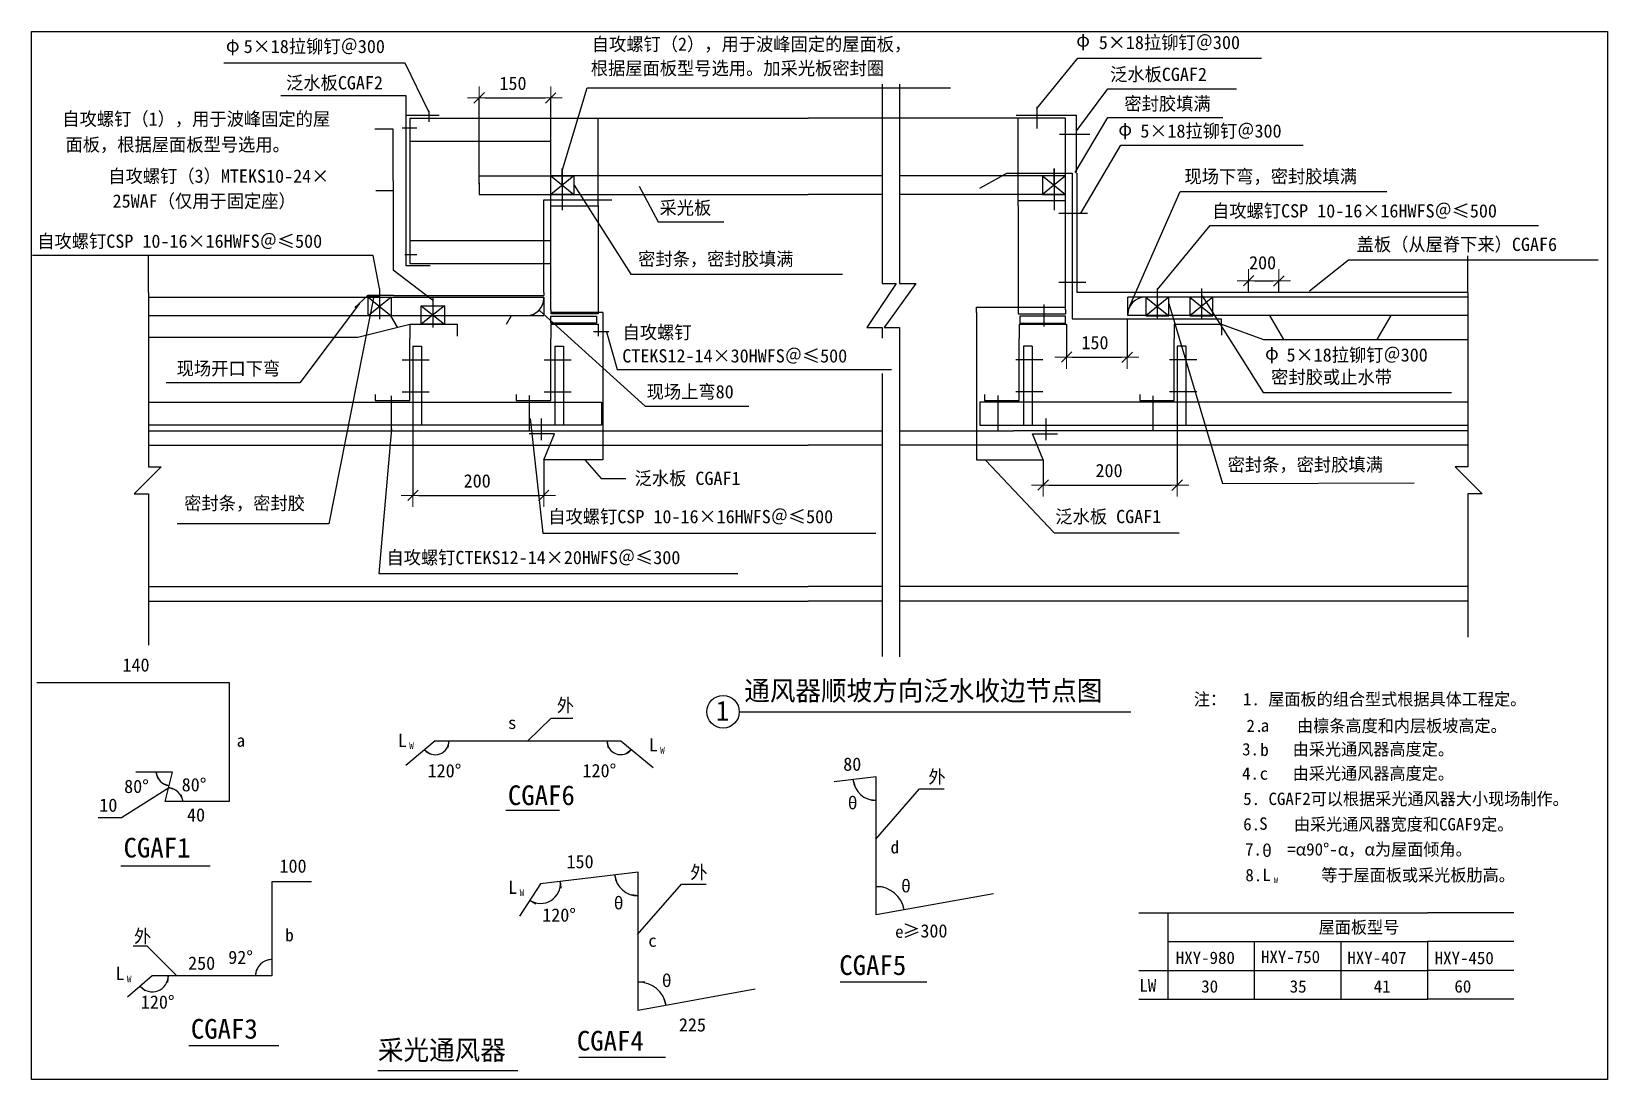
# Model space of a CAD drawing. Header units: metres. Extents: x 984 to 28297, y 672 to 18841.
import ezdxf

# ---------------------------------------------------------------- set-up
doc = ezdxf.new("R2010")
doc.units = ezdxf.units.M
for name, color, linetype in [('LAYER2', 51, 'Continuous'), ('Q', 4, 'Continuous'), ('轮廓线', 131, 'Continuous')]:
    doc.layers.add(name, color=color, linetype=linetype)

# ---------------------------------------------------------------- blocks, each defined once
blk = doc.blocks.new('JZF')
at = {"lineweight": 15}
for p, q in [((-2, 0), (2, 0)), ((0, 2), (0, -2))]:
    blk.add_line(p, q, dxfattribs=at)
at = {"color": 3}
blk.add_lwpolyline([(-0.92, -0.92), (0.89, 0.88)], dxfattribs=at)

msp = doc.modelspace()

# ---------------------------------------------------------------- hatches: boundary and pattern name
at = {"layer": 'LAYER2'}
h = msp.add_hatch(dxfattribs=at)
h.set_pattern_fill('SOLID')
h.paths.add_polyline_path([(7015.96, 14236.69), (7015.96, 14261.69), (6812.46, 14261.69), (6784.57, 14236.69)])
at = {"layer": '轮廓线'}
h = msp.add_hatch(dxfattribs=at)
h.set_pattern_fill('HEX', scale=400)
h.paths.add_polyline_path([(7540.46, 13766.69), (7738.96, 13766.69), (7738.96, 13916.69), (7215.96, 13916.69), (7215.96, 13914.19), (6815.96, 13914.19), (6815.96, 13916.69), (3009.96, 13916.69), (3009.96, 13542.69), (6637.46, 13542.69)])
h.paths.add_polyline_path([(9835.96, 13916.69), (9564.96, 13916.69), (8138.96, 13916.69), (8138.96, 13766.69), (9835.96, 13766.69)])
h = msp.add_hatch(dxfattribs=at)
h.set_pattern_fill('HEX', scale=400)
h.paths.add_polyline_path([(25877.96, 13916.69), (21458.46, 13916.69), (21458.46, 13914.19), (21258.46, 13914.19), (21258.46, 13858.69), (21601.96, 13858.69), (21601.96, 13766.69), (21609.46, 13766.69), (22337.46, 13501.69), (25877.96, 13501.69)])
h.paths.add_polyline_path([(21601.96, 13858.69), (20928.46, 13858.69), (20928.46, 13766.69), (21601.96, 13766.69)])
h.paths.add_polyline_path([(21258.46, 13914.19), (21058.46, 13914.19), (21058.46, 13916.69), (20928.46, 13916.69), (20928.46, 13858.69), (21258.46, 13858.69)])

# ---------------------------------------------------------------- linework, layer by layer
msp.add_lwpolyline([(983.99, 18841.31), (28297.16, 18841.31), (28297.16, 671.5), (983.99, 671.5)], close=True)
for points in [[(7793.26, 6385.95), (7891, 6319.46)], [(8218.99, 6540.96), (8196.56, 6424.9)], [(10960.82, 6544.96), (10972.15, 6427.3)], [(11382.4, 6390.95), (11288.75, 6318.83)], [(3140.13, 6002.66), (3173.88, 5889.38)], [(3362.59, 5763.85), (3251.23, 5803.51)], [(15218.16, 5874.15), (15251.91, 5760.86)], [(3359.34, 5732.23), (3473.18, 5700.38)], [(3609.61, 5490.71), (3578.42, 5604.73)], [(15627.59, 5508.18), (15510.3, 5522.94)], [(10147.47, 4107.85), (10158.38, 3990.14)], [(11089.51, 4219.82), (11123.27, 4106.54)], [(11501, 3853.09), (11384.71, 3874.25)], [(15623.51, 4016.09), (15741.56, 4010.05)], [(9620.08, 3779), (9721.52, 3718.32)], [(16109.03, 3611.55), (16080.77, 3726.33)], [(5153.1, 2755.46), (5038.51, 2726.44)], [(3354.11, 2473.42), (3341.46, 2355.89)], [(4865.9, 2469.49), (4887.15, 2585.77)], [(2865.61, 2288.39), (2956.5, 2212.81)], [(11493.07, 2362.07), (11611.28, 2362.59)], [(11984.53, 1953.9), (11946.47, 2065.81)]]:
    msp.add_lwpolyline(points)
at = {"layer": 'LAYER2'}
for p, q in [((18409.46, 17507.19), (19117.46, 18378.56)), ((19117.46, 18378.56), (22300.4, 18378.56)), ((7458.46, 18292.31), (4317.06, 18292.31)), ((7871.46, 17450.69), (7458.46, 18292.31)), ((10181.96, 16427.19), (10614.8, 17865.7)), ((10614.8, 17865.7), (16910.06, 17865.7)), ((15724.96, 17925.64), (15724.96, 14471.69)), ((16024.96, 17927.93), (16024.96, 14471.69)), ((19100.46, 17126.69), (19636.46, 17845.19)), ((19636.46, 17845.19), (21867.19, 17845.19)), ((7477.93, 17723.46), (5305.33, 17723.46)), ((7479.46, 17006.69), (7477.93, 17723.46)), ((7540.46, 17340.69), (7540.46, 14816.69)), ((7540.46, 17340.69), (14443.96, 17340.69)), ((8740.46, 16193.73), (8740.46, 17337.69)), ((18904.46, 17340.69), (14443.96, 17340.69)), ((19072.46, 16394.19), (19636.46, 17352.19)), ((19636.46, 17352.19), (21632.67, 17352.19)), ((7249.46, 17149.02), (6935.91, 17149.02)), ((7249.46, 16251.69), (7249.46, 17149.02)), ((7540.46, 16940.69), (9983.46, 16940.69)), ((19170.96, 15690.19), (19861.96, 16873.19)), ((19861.96, 16873.19), (23025.56, 16873.19)), ((19084.96, 16412.19), (19084.96, 16384.19)), ((7249.46, 16251.69), (7249.46, 14702.8)), ((8740.46, 16340.69), (9983.46, 16340.69)), ((8740.46, 16216.69), (8740.46, 16016.69)), ((14443.96, 16340.69), (9981.46, 16336.69)), ((10386.46, 16176.69), (11373.46, 14634.09)), ((11515.96, 16160.69), (11842.91, 15542.72)), ((15724.96, 16340.69), (14443.96, 16340.69)), ((18904.46, 16340.69), (16024.96, 16340.69)), ((7249.46, 16080.29), (6950.46, 16080.29)), ((8740.46, 16016.69), (14443.96, 16016.69)), ((15724.96, 16016.69), (14443.96, 16016.69)), ((18906.46, 16016.69), (16024.96, 16016.69)), ((20017.46, 14084.19), (20891.66, 16069.48)), ((20891.66, 16069.48), (24472.23, 16069.48)), ((9983.46, 15816.69), (10803.46, 15816.69)), ((11842.91, 15542.72), (12984.77, 15543.78)), ((20496.96, 14365.69), (21413.46, 15478.87)), ((21413.46, 15478.87), (27104.26, 15478.87)), ((7540.46, 15216.69), (9983.46, 15216.69)), ((6905.31, 14959.04), (1000.52, 14959.04)), ((7015.96, 14382.99), (6905.31, 14959.04)), ((7540.46, 14816.69), (9983.46, 14816.69)), ((23131.86, 14347.19), (23808.34, 14880.13)), ((23808.34, 14880.13), (28137.33, 14880.13)), ((7934.96, 14185.19), (7249.46, 14702.8)), ((11373.46, 14634.09), (15036.99, 14633.59)), ((22077.96, 14347.82), (22077.96, 14519.44)), ((22177.96, 14518.19), (22501.96, 14518.19)), ((22601.96, 14324.32), (22601.96, 14519.44)), ((3009.96, 14236.69), (9864.96, 14236.69)), ((6913.96, 14250.69), (6136.12, 10306.17)), ((9864.96, 14236.69), (9864.96, 13916.69)), ((9864.96, 14236.69), (9864.96, 14216.69)), ((15971.46, 14471.69), (15458.46, 13708.19)), ((15724.96, 14471.69), (15971.46, 14471.69)), ((16311.46, 14471.69), (15760.46, 13708.19)), ((16024.96, 14471.69), (16311.46, 14471.69)), ((20284.96, 14236.69), (19984.96, 14236.69)), ((19984.96, 13916.69), (19984.96, 14236.69)), ((25877.96, 14236.69), (20284.96, 14236.69)), ((21275.46, 14260.69), (22327.54, 12580.22)), ((6669.46, 14122.69), (5636.97, 12749.04)), ((9789.46, 14002.19), (11617.57, 12348.26)), ((19984.96, 13936.69), (19984.96, 13916.69)), ((20694.46, 14126.19), (21624.96, 11004.73)), ((3009.96, 13916.69), (9564.96, 13916.69)), ((9564.96, 13916.69), (9864.96, 13916.69)), ((9985.96, 13907.19), (10775.96, 13907.19)), ((9985.96, 13782.19), (9985.96, 13907.19)), ((10775.96, 13782.19), (9985.96, 13782.19)), ((10775.96, 13907.19), (10775.96, 13782.19)), ((15458.46, 13708.19), (15724.96, 13708.19)), ((15724.96, 13708.19), (15724.96, 13523.7)), ((15760.46, 13708.19), (16024.96, 13708.19)), ((16024.96, 13708.19), (16024.96, 8002.29)), ((18901.96, 13907.19), (18111.96, 13907.19)), ((18111.96, 13907.19), (18111.96, 13782.19)), ((18111.96, 13782.19), (18901.96, 13782.19)), ((18901.96, 13782.19), (18901.96, 13907.19)), ((20284.96, 13916.69), (19984.96, 13916.69)), ((25877.96, 13916.69), (20284.96, 13916.69)), ((10946.46, 13632.19), (11134.46, 12980.85)), ((11134.46, 12980.85), (15886.99, 12980.85)), ((15724.96, 12911.95), (15724.96, 8006.98)), ((5636.97, 12749.04), (3315.4, 12749.31)), ((22327.54, 12580.22), (25592.26, 12580.19)), ((3009.96, 12416.69), (10783.96, 12416.69)), ((10783.96, 12416.69), (10862.46, 12416.69)), ((10862.46, 12416.69), (10862.46, 12016.69)), ((11617.57, 12348.26), (13415.74, 12348.26)), ((17416.96, 12416.69), (17416.96, 12016.69)), ((25877.96, 12416.69), (17416.96, 12416.69)), ((18103.96, 12416.69), (18025.46, 12416.69)), ((9624.96, 12131.69), (9847.37, 10141.59)), ((10862.46, 12016.69), (3009.96, 12016.69)), ((3009.96, 11916.69), (10883.46, 11916.69)), ((7221.46, 11949.69), (7003.96, 9444.4)), ((10883.46, 11916.69), (15724.96, 11916.69)), ((16024.96, 11916.69), (18004.46, 11916.69)), ((17416.96, 12016.69), (25877.96, 12016.69)), ((25877.96, 11916.69), (18004.46, 11916.69)), ((3009.96, 11666.69), (14443.96, 11666.69)), ((15724.96, 11666.69), (14443.96, 11666.69)), ((25877.96, 11666.69), (16024.96, 11666.69)), ((10570.96, 11417.69), (10854.46, 11089.19)), ((17515.46, 11409.69), (18708.49, 10152.24)), ((10854.46, 11089.19), (11285.96, 11089.19)), ((21624.96, 11004.73), (24949.51, 11017.58)), ((6136.12, 10306.17), (3506.7, 10305.36)), ((9847.37, 10141.59), (15619.78, 10141.59)), ((18708.49, 10152.24), (20876.62, 10152.24)), ((7003.96, 9444.4), (13225.59, 9444.4)), ((3009.96, 9216.69), (14443.96, 9216.69)), ((15724.96, 9216.69), (14443.96, 9216.69)), ((25877.96, 9216.69), (16024.96, 9216.69)), ((3009.96, 8966.69), (14443.96, 8966.69)), ((15724.96, 8966.69), (14443.96, 8966.69)), ((25877.96, 8966.69), (16024.96, 8966.69)), ((1076.48, 7554.03), (4409.48, 7554.03)), ((4409.48, 7554.03), (4409.48, 5493.03)), ((9587.13, 6541.19), (9987.96, 6936.19)), ((9987.96, 6936.19), (10367.46, 6936.19)), ((13254.81, 7044.19), (20037.84, 7044.19)), ((7978.96, 6541.19), (7472.46, 6114.69)), ((7978.96, 6541.19), (11195.29, 6541.19)), ((11195.29, 6541.19), (11759.46, 6082.69)), ((3425.48, 6000.53), (2790.48, 6000.53)), ((3298.48, 5493.03), (3425.48, 6000.53)), ((15624.96, 5918.19), (14893.46, 5833.02)), ((15624.96, 3524.69), (15624.96, 5918.19)), ((3358.98, 5725.03), (2543.98, 5207.03)), ((4409.48, 5493.03), (3298.48, 5493.03)), ((15614.96, 4840.69), (16373.96, 5709.69)), ((16373.96, 5709.69), (16801.46, 5709.69)), ((2543.98, 5207.03), (2136.48, 5207.03)), ((9205.46, 5338.69), (10131.96, 5338.69)), ((2530.9, 4374.07), (4079.93, 4374.07)), ((5150.48, 4098.53), (5150.48, 2470.53)), ((5835.48, 4098.53), (5150.48, 4098.53)), ((11498.96, 4263.69), (9806.96, 4066.69)), ((11498.96, 1870.19), (11498.96, 4263.69)), ((9806.96, 4066.69), (9440.46, 3503.69)), ((11488.96, 3186.19), (12247.96, 4055.19)), ((12247.96, 4055.19), (12675.46, 4055.19)), ((17654.46, 3890.69), (15624.96, 3524.69)), ((20175.3, 3562.25), (23675.3, 3562.25)), ((20675.3, 3562.25), (20675.3, 2062.25)), ((23675.3, 3562.25), (25175.3, 3562.25)), ((26675.3, 3562.25), (25175.3, 3562.25)), ((20675.3, 3062.25), (23675.3, 3062.25)), ((22175.3, 3062.25), (22175.3, 2062.25)), ((23675.3, 3062.25), (25175.3, 3062.25)), ((23675.3, 3062.25), (23675.3, 2062.25)), ((23675.3, 3062.25), (23675.3, 2062.25)), ((25175.3, 3062.25), (25175.3, 2062.25)), ((25175.3, 3062.25), (25175.3, 2062.25)), ((26675.3, 3062.25), (25175.3, 3062.25)), ((2990.98, 2982.03), (2745.48, 2982.03)), ((3503.98, 2469.53), (2990.98, 2982.03)), ((3075.48, 2470.53), (2649.48, 2100.53)), ((5150.48, 2470.53), (3075.48, 2470.53)), ((20175.3, 2562.25), (23675.3, 2562.25)), ((23675.3, 2562.25), (25175.3, 2562.25)), ((26675.3, 2562.25), (25175.3, 2562.25)), ((13528.46, 2236.19), (11498.96, 1870.19)), ((14996.81, 2365.38), (16502.66, 2365.38)), ((20175.3, 2062.25), (23675.3, 2062.25)), ((23675.3, 2062.25), (25175.3, 2062.25)), ((26675.3, 2062.25), (25175.3, 2062.25)), ((3710.87, 1263.07), (5272.73, 1263.07)), ((6983.31, 826.07), (9409.55, 826.07)), ((10469.84, 1059.59), (11971.42, 1059.59))]:
    msp.add_line(p, q, dxfattribs=at)
msp.add_circle((12969.36, 7047.15), 281.61, dxfattribs=at)
for centre, radius, start, end in [((9564.96, 14216.69), 300, 270, 0), ((20284.96, 13936.69), 300, 90, 180), ((7978.96, 6541.19), 239.15, 220.1, 0), ((11195.29, 6541.19), 237.24, 180, 320.9), ((3410.81, 6031.1), 269.9, 186.5, 260.35), ((15624.96, 5918.19), 409.88, 186.64, 270), ((3318.52, 5437.03), 298.47, 10.81, 81.82), ((9806.96, 4066.69), 342.61, 236.94, 6.64), ((11498.96, 4263.69), 409.88, 186.64, 270), ((15624.96, 3524.69), 492.72, 10.22, 90), ((5150.48, 2470.53), 282.65, 90, 180), ((3075.48, 2470.53), 278.12, 220.98, 0), ((11498.96, 1870.19), 492.72, 10.22, 90)]:
    msp.add_arc(centre, radius, start, end, dxfattribs=at)
at = {"layer": '轮廓线'}
for p, q in [((8740.46, 16279.32), (8740.46, 17690.94)), ((8840.46, 17689.69), (9883.46, 17689.69)), ((9983.46, 17341.32), (9983.46, 17690.94)), ((18409.96, 17536.69), (18409.96, 17158.69)), ((7476.61, 14777.69), (7477.73, 17392.19)), ((7477.73, 17392.19), (8050.96, 17392.19)), ((7872.46, 17465.69), (7872.46, 17276.69)), ((9983.46, 15816.69), (9983.46, 17340.69)), ((10803.46, 15816.69), (10803.46, 17340.69)), ((18047.46, 17393.69), (19093.96, 17393.69)), ((18084.46, 15816.69), (18084.46, 17340.69)), ((18904.46, 15816.69), (18904.46, 17340.69)), ((19093.96, 16411.19), (19093.96, 17393.69)), ((7409.46, 17171.69), (7661.96, 17171.69)), ((18800.46, 17059.19), (19323.96, 17059.19)), ((10181.46, 16468.19), (10181.46, 15743.69)), ((10181.46, 16176.69), (10181.46, 16468.19)), ((18706.46, 16176.69), (18706.46, 16468.19)), ((18706.46, 16468.19), (18706.46, 15743.69)), ((9981.46, 16336.69), (10381.46, 16336.69)), ((9981.46, 16016.69), (9981.46, 16336.69)), ((10381.46, 16336.69), (9981.46, 16016.69)), ((9981.46, 16336.69), (10381.46, 16016.69)), ((10381.46, 16336.69), (10381.46, 16016.69)), ((17421.46, 16126.19), (17886.96, 16387.69)), ((17886.96, 16387.69), (19021.96, 16387.69)), ((18906.46, 16336.69), (18506.46, 16336.69)), ((18906.46, 16336.69), (18506.46, 16016.69)), ((18506.46, 16336.69), (18906.46, 16016.69)), ((18506.46, 16336.69), (18506.46, 16016.69)), ((18906.46, 16016.69), (18906.46, 16336.69)), ((19021.96, 16387.69), (19021.96, 13858.69)), ((19101.96, 16387.69), (19101.96, 14323.69)), ((9864.96, 14316.69), (9864.96, 15923.19)), ((9864.96, 15923.19), (11041.96, 15923.19)), ((10381.46, 16016.69), (9981.46, 16016.69)), ((18904.46, 15906.69), (18084.46, 15906.69)), ((18506.46, 16016.69), (18906.46, 16016.69)), ((9983.46, 14016.69), (9983.46, 15816.69)), ((9983.46, 15816.69), (10803.46, 15816.69)), ((10803.46, 15816.69), (10803.46, 14016.69)), ((18084.46, 15816.69), (18084.46, 14016.69)), ((18788.96, 15689.19), (19282.46, 15689.19)), ((18904.46, 14016.69), (18904.46, 15816.69)), ((3009.96, 14316.69), (3009.96, 14951.69)), ((7451.96, 14977.19), (7661.96, 14977.19)), ((7893.46, 14777.69), (7476.61, 14777.69)), ((25877.96, 14316.69), (25877.96, 14951.69)), ((18788.46, 14494.19), (19256.96, 14494.19)), ((3009.96, 14316.69), (3009.96, 13142.19)), ((6585.96, 14058.69), (6812.46, 14261.69)), ((7255.46, 14261.69), (6812.46, 14261.69)), ((6815.96, 13914.19), (6815.96, 14234.19)), ((7215.96, 14234.19), (6815.96, 13914.19)), ((6815.96, 14234.19), (7215.96, 13914.19)), ((6815.96, 14234.19), (7215.96, 14234.19)), ((7015.96, 14382.99), (7015.96, 13856.59)), ((7215.96, 14234.19), (7215.96, 13914.19)), ((7255.46, 14261.69), (9864.96, 14261.69)), ((7938.96, 14234.49), (7938.96, 13708.09)), ((9864.96, 14316.69), (9864.96, 14261.69)), ((19101.96, 14323.69), (22601.96, 14323.69)), ((20294.21, 14234.19), (20294.21, 13914.19)), ((20294.21, 14234.19), (20694.21, 13914.19)), ((20694.21, 14234.19), (20294.21, 13914.19)), ((20694.21, 14234.19), (20294.21, 14234.19)), ((20494.21, 14382.99), (20494.21, 13856.59)), ((20694.21, 13914.19), (20694.21, 14234.19)), ((21458.46, 14234.19), (21058.46, 14234.19)), ((21458.46, 14234.19), (21058.46, 13914.19)), ((21058.46, 14234.19), (21458.46, 13914.19)), ((21058.46, 14234.19), (21058.46, 13914.19)), ((21258.46, 14382.99), (21258.46, 13856.59)), ((21458.46, 13914.19), (21458.46, 14234.19)), ((22077.96, 14324.16), (25877.96, 14324.16)), ((25877.96, 14316.69), (25877.96, 13142.19)), ((7738.96, 14085.69), (8138.96, 14085.69)), ((7738.96, 13765.69), (7738.96, 14085.69)), ((8138.96, 14085.69), (7738.96, 13765.69)), ((7738.96, 14085.69), (8138.96, 13765.69)), ((8138.96, 14085.69), (8138.96, 13765.69)), ((9983.46, 14016.69), (9983.46, 13946.69)), ((10883.46, 13969.69), (9983.46, 13969.69)), ((10803.46, 13946.69), (9983.46, 13946.69)), ((10803.46, 14016.69), (10803.46, 13946.69)), ((10883.46, 13969.69), (10883.46, 11416.69)), ((17358.96, 14062.19), (18904.46, 14062.19)), ((17358.96, 13969.69), (17358.96, 14062.19)), ((17358.96, 13969.69), (17358.96, 11416.69)), ((18084.46, 14016.69), (18084.46, 13946.69)), ((18084.46, 13946.69), (18904.46, 13946.69)), ((18527.46, 14105.69), (18527.46, 13727.69)), ((18904.46, 14016.69), (18904.46, 13946.69)), ((6637.46, 13542.69), (7540.46, 13766.69)), ((7215.96, 13914.19), (6815.96, 13914.19)), ((7540.46, 13766.69), (7540.46, 13516.69)), ((7540.46, 13766.69), (8360.46, 13766.69)), ((8138.96, 13765.69), (7738.96, 13765.69)), ((8360.46, 13766.69), (8360.46, 13561.19)), ((9983.46, 13766.69), (9983.46, 13516.69)), ((9983.46, 13766.69), (10803.46, 13766.69)), ((10803.46, 13766.69), (10803.46, 13561.19)), ((18101.46, 13766.69), (18921.46, 13766.69)), ((18101.46, 13766.69), (18101.46, 13516.69)), ((18921.46, 13766.69), (18921.46, 13561.19)), ((19021.96, 13858.69), (20928.46, 13858.69)), ((19975.21, 13858.07), (19975.21, 13193.44)), ((20294.21, 13914.19), (20694.21, 13914.19)), ((20789.46, 13766.69), (21609.46, 13766.69)), ((20789.46, 13766.69), (20789.46, 13516.69)), ((20928.46, 13858.69), (21601.96, 13858.69)), ((20928.46, 13766.69), (21609.46, 13766.69)), ((21058.46, 13914.19), (21458.46, 13914.19)), ((21601.96, 13858.69), (21601.96, 13766.69)), ((21609.46, 13766.69), (21609.46, 13576.19)), ((21609.46, 13766.69), (22337.46, 13501.69)), ((3009.96, 13542.69), (6637.46, 13542.69)), ((7540.46, 12443.19), (7540.46, 13516.69)), ((7592.46, 13388.19), (7592.46, 12016.69)), ((7592.46, 13388.19), (7742.46, 13388.19)), ((7742.46, 13388.19), (7742.46, 12018.94)), ((9983.46, 12443.19), (9983.46, 13516.69)), ((10055.46, 13388.19), (10055.46, 12016.69)), ((10055.46, 13388.19), (10205.46, 13388.19)), ((10205.46, 13388.19), (10205.46, 12018.94)), ((10725.46, 13638.19), (10988.46, 13638.19)), ((18101.46, 12443.19), (18101.46, 13516.69)), ((18323.46, 13388.19), (18173.46, 13388.19)), ((18173.46, 13388.19), (18173.46, 12018.94)), ((18323.46, 13388.19), (18323.46, 12016.69)), ((18921.46, 13560.57), (18921.46, 13193.44)), ((20789.46, 12443.19), (20789.46, 13516.69)), ((20841.46, 13388.19), (20841.46, 12018.94)), ((20991.46, 13388.19), (20841.46, 13388.19)), ((20991.46, 13388.19), (20991.46, 12016.69)), ((22337.46, 13501.69), (25877.96, 13501.69)), ((3009.96, 13142.19), (3009.96, 12675.69)), ((7406.46, 13146.19), (7874.96, 13146.19)), ((9869.46, 13146.19), (10337.96, 13146.19)), ((18509.46, 13146.19), (18040.96, 13146.19)), ((19021.46, 13194.69), (19875.21, 13194.69)), ((21177.46, 13146.19), (20708.96, 13146.19)), ((25877.96, 13142.19), (25877.96, 12675.69)), ((3009.96, 12675.69), (3009.96, 11291.19)), ((7406.46, 12594.69), (7874.96, 12594.69)), ((9869.46, 12594.69), (10337.96, 12594.69)), ((18509.46, 12594.69), (18040.96, 12594.69)), ((21177.46, 12594.69), (20708.96, 12594.69)), ((25877.96, 12675.69), (25877.96, 11291.19)), ((6940.46, 12545.19), (6940.46, 12443.19)), ((6940.46, 12443.19), (7540.46, 12443.19)), ((7219.46, 12522.19), (7219.46, 11916.69)), ((9383.46, 12545.19), (9383.46, 12443.19)), ((9383.46, 12545.19), (9383.46, 12443.19)), ((9383.46, 12443.19), (9983.46, 12443.19)), ((9610.46, 12529.69), (9610.46, 11916.69)), ((10862.46, 12416.69), (10862.46, 12416.69)), ((17501.46, 12545.19), (17501.46, 12443.19)), ((17501.46, 12443.19), (18101.46, 12443.19)), ((17728.46, 12529.69), (17728.46, 11916.69)), ((18025.46, 12416.69), (18025.46, 12416.69)), ((20189.46, 12545.19), (20189.46, 12443.19)), ((20189.46, 12443.19), (20789.46, 12443.19)), ((20418.96, 12522.19), (20418.96, 11916.69)), ((9815.96, 12131.19), (9815.96, 11753.19)), ((18562.96, 12131.19), (18562.96, 11753.19)), ((20841.46, 12018.32), (20841.46, 10976.94)), ((7592.46, 12016.07), (7592.46, 10797.44)), ((10047.46, 11868.69), (9611.46, 11868.69)), ((9863.46, 11416.69), (10047.46, 11868.69)), ((18331.46, 11868.69), (18767.46, 11868.69)), ((18515.46, 11416.69), (18331.46, 11868.69)), ((3231.96, 11291.19), (2764.96, 10824.69)), ((3009.96, 11291.19), (3231.96, 11291.19)), ((10883.46, 11416.69), (9863.46, 11416.69)), ((9863.46, 11416.07), (9863.46, 10797.44)), ((10883.46, 11416.69), (10883.46, 11416.69)), ((17358.96, 11416.69), (18515.46, 11416.69)), ((18004.46, 11416.69), (18004.46, 11416.69)), ((18515.46, 11416.07), (18515.46, 10976.94)), ((25655.96, 11291.19), (26122.96, 10824.69)), ((25877.96, 11291.19), (25655.96, 11291.19)), ((18615.46, 10978.19), (20741.46, 10978.19)), ((2764.96, 10824.69), (3009.96, 10824.69)), ((3009.96, 10824.69), (3009.96, 8203.37)), ((7692.46, 10798.69), (9763.46, 10798.69)), ((26122.96, 10824.69), (25877.96, 10824.69)), ((25877.96, 10824.69), (25877.96, 8338.4))]:
    msp.add_line(p, q, dxfattribs=at)

# ---------------------------------------------------------------- block references
at = {"layer": 'LAYER2', "xscale": 100, "yscale": 100, "zscale": 100, "rotation": 180}
msp.add_blockref('JZF', (22077.96, 14518.19), dxfattribs=at)
at = {"layer": 'LAYER2', "xscale": 100, "yscale": 100, "zscale": 100}
msp.add_blockref('JZF', (22601.96, 14518.19), dxfattribs=at)
at = {"layer": '轮廓线', "xscale": 100, "yscale": 100, "zscale": 100, "rotation": 180}
for p in [(8740.46, 17689.69), (18921.46, 13194.69), (7592.46, 10798.69), (18515.46, 10978.19)]:
    msp.add_blockref('JZF', p, dxfattribs=at)
at = {"layer": '轮廓线', "xscale": 100, "yscale": 100, "zscale": 100}
for p in [(9983.46, 17689.69), (19975.21, 13194.69), (9863.46, 10798.69), (20841.46, 10978.19)]:
    msp.add_blockref('JZF', p, dxfattribs=at)

# ---------------------------------------------------------------- texts
for s, height, p in [('5×18拉铆钉＠300', 230, (4660.91, 18467.71)), ('自攻螺钉（2），用于波峰固定的屋面板，', 230, (10693.19, 18507.71)), ('5×18拉铆钉＠300', 230, (19480.92, 18536.37)), ('根据屋面板型号选用。加采光板密封圈', 230, (10676.79, 18089.64)), ('150', 230, (9093.41, 17828.25)), ('自攻螺钉（1），用于波峰固定的屋', 230, (1518.37, 17210.87)), ('5×18拉铆钉＠300', 230, (20201.19, 17001.63)), ('面板，根据屋面板型号选用。', 230, (1573.31, 16765.66)), ('自攻螺钉（3）MTEKS10-24×', 230, (2315.39, 16219.21)), ('25WAF（仅用于固定座）', 230, (2389.38, 15787.6)), ('自攻螺钉CSP 10-16×16HWFS＠≤500', 230, (21444.17, 15616.79)), ('自攻螺钉CSP 10-16×16HWFS＠≤500', 230, (1083.71, 15091.18)), ('200', 230, (22085.37, 14718.33)), ('150', 230, (19179.78, 13333.25)), ('5×18拉铆钉＠300', 230, (22735.19, 13118.47)), ('CTEKS12-14×30HWFS＠≤500', 230, (11222.62, 13102.69)), ('200', 230, (19423.87, 11114.58)), ('200', 230, (8473.37, 10935.08)), ('自攻螺钉CSP 10-16×16HWFS＠≤500', 230, (9940.23, 10315.73)), ('自攻螺钉CTEKS12-14×20HWFS＠≤300', 230, (7135.38, 9606.28)), ('注：  1. 屋面板的组合型式根据具体工程定。', 215, (21128.16, 7157.89)), ('s', 215, (9242.01, 6748.71)), (' 2.    由檩条高度和内层板坡高定。', 215, (21894.05, 6696.33)), ('a', 215, (22287.85, 6701.96)), ('a', 215, (4539.57, 6440.97)), ('L', 230, (7332.72, 6436.91)), ('L', 230, (11682.19, 6358.49)), ('W', 115, (7530.28, 6400.79)), ('W', 115, (11879.76, 6322.36)), ('b', 215, (22280.14, 6279.95)), ('120°', 230, (7848.79, 5909.92)), ('120°', 230, (10533.15, 5912.42)), ('c', 215, (22269.56, 5868.92)), ('80°', 230, (2589.15, 5638.92)), ('80°', 230, (3586.41, 5667.29)), ('CGAF6', 341, (9240.46, 5429.19)), ('θ', 215, (15129.52, 5356.56)), ('S', 215, (22260.79, 5001.02)), ('CGAF1', 341, (2578.99, 4520.36)), ('d', 215, (15872.63, 4590.73)), ('θ', 215, (22310.66, 4530.38)), ('L', 230, (9246.94, 3888.91)), ('θ', 215, (16054, 3915.47)), ('L', 215, (22316.77, 4114.34)), ('W', 100, (22514.33, 4078.21)), ('W', 115, (9444.51, 3852.78)), ('θ', 215, (11073.95, 3620.68)), ('120°', 230, (9835.15, 3408.42)), ('b', 215, (5382.29, 3067.05)), ('e', 215, (15951.03, 3126.81)), ('屋面板型号', 215, (23291.8, 3203.96)), ('c', 215, (11673.51, 2971.92)), ('92°', 230, (4393.85, 2674.7)), ('CGAF5', 341, (14983.96, 2483.19)), ('HXY-980', 215, (20815.91, 2674.75)), ('HXY-750', 215, (22292.41, 2690.41)), ('HXY-407', 215, (23789.41, 2674.75)), ('HXY-450', 215, (25302.91, 2670.41)), ('L', 230, (2439.99, 2394.89)), ('W', 115, (2637.55, 2358.76)), ('θ', 215, (11907.63, 2275.25)), ('LW', 215, (20184.38, 2196.25)), ('120°', 230, (2878.67, 1899.51)), ('CGAF3', 341, (3745.87, 1379.4)), ('采光通风器', 341, (6987.57, 1012.39)), ('CGAF4', 341, (10435.46, 1173.19))]:
    msp.add_text(s, height=height).set_placement(p)
at = {"layer": 'LAYER2'}
for s, height, p in [('泛水板CGAF2', 230, (5395.7, 17837.22)), ('泛水板CGAF2', 230, (19676.54, 17983.93)), ('密封胶填满', 230, (19924.8, 17474.79)), ('现场下弯，密封胶填满', 230, (20965.96, 16213.24)), ('采光板', 230, (11868.05, 15670.23)), ('盖板（从屋脊下来）CGAF6', 230, (23949.94, 15036.23)), ('密封条，密封胶填满', 230, (11497.14, 14783.18)), ('自攻螺钉', 230, (11228.02, 13510.97)), ('现场开口下弯', 230, (3499.02, 12883.6)), ('密封胶或止水带', 230, (22468.24, 12734.39)), ('现场上弯80', 230, (11644.96, 12481.69)), ('密封条，密封胶填满', 230, (21714.51, 11217.37)), ('泛水板 CGAF1', 230, (11435.96, 10979.19)), ('密封条，密封胶', 230, (3629.99, 10547.88)), ('泛水板 CGAF1', 230, (18727.96, 10317.19)), ('140', 230, (2559.98, 7744.03)), ('通风器顺坡方向泛水收边节点图', 341, (13337.38, 7242.18)), ('外', 230, (10088.46, 7044.69)), ('1', 341, (12843.05, 6894.96)), ('3.    由采光通风器高度定。', 215, (21964.55, 6290.58)), ('80', 230, (15051.46, 6024.19)), ('外', 230, (16527.96, 5805.19)), ('4.    由采光通风器高度定。', 215, (21964.05, 5870.58)), ('10', 230, (2158.98, 5313.53)), ('5. CGAF2可以根据采光通风器大小现场制作。', 215, (21983.55, 5430.08)), ('40', 230, (3678.98, 5144.03)), ('6.    由采光通风器宽度和CGAF9定。', 215, (21984.05, 4989.58)), ('7.   =α90°-α，α为屋面倾角。', 215, (22015.05, 4554.58)), ('100', 230, (5281.48, 4257.03)), ('150', 230, (10256.46, 4334.19)), ('外', 230, (12401.96, 4150.69)), ('8.       等于屋面板或采光板肋高。', 215, (22021.05, 4108.58)), ('外', 230, (2760.48, 3041.53)), ('≥300', 230, (16076.12, 3133.19)), ('250', 230, (3697.48, 2573.53)), ('30', 215, (21256.8, 2177.75)), ('35', 215, (22789.3, 2177.75)), ('41', 215, (24245.3, 2178.25)), ('60', 215, (25643.8, 2178.25)), ('225', 230, (12203.46, 1504.19))]:
    msp.add_text(s, height=height, dxfattribs=at).set_placement(p)
at = {"layer": 'Q'}
for p in [(4352.38, 18489.7), (19090.34, 18578.44), (19820.12, 17036.44), (22362.35, 13151.66)]:
    msp.add_text('φ', height=230, dxfattribs=at).set_placement(p)

doc.saveas('drawing.dxf')
